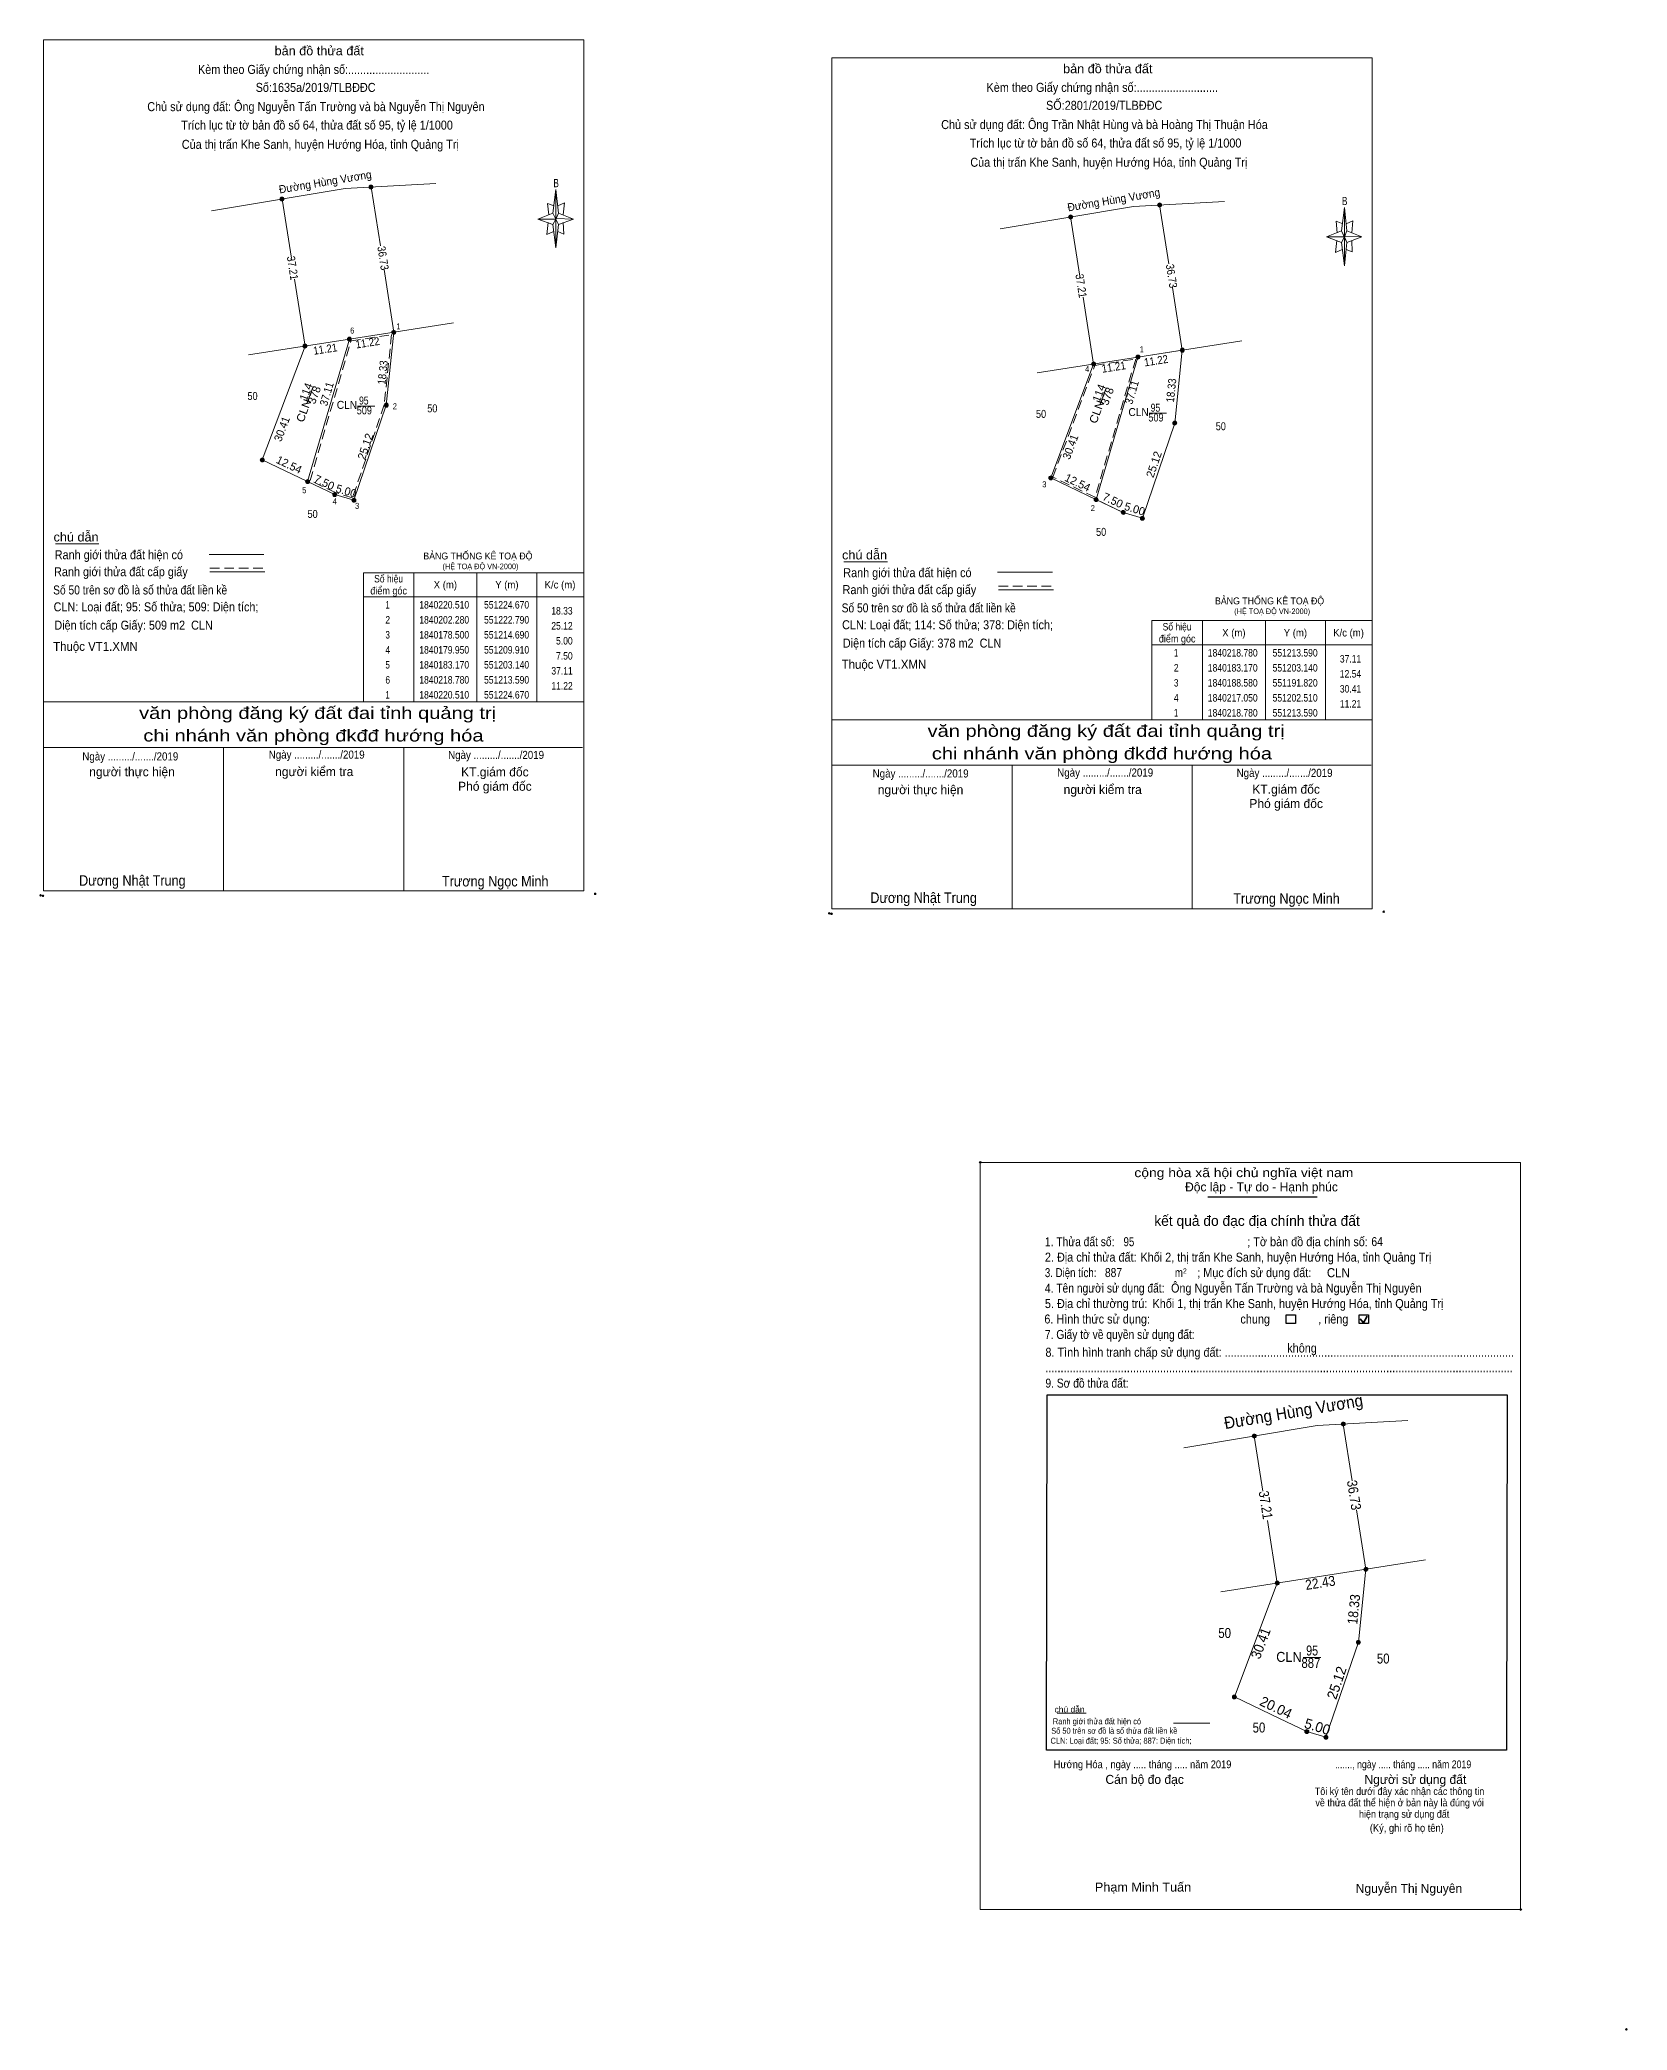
# Model space of a CAD drawing. Header units: metres. Extents: x 550474 to 551273, y 1840050 to 1840552.
# Drawn here: x 550474.2 to 550870.8, y 1840050.1 to 1840547.6 of the extents above; entities that cross this region are included whole.
import ezdxf
from ezdxf.enums import TextEntityAlignment as Align

# ---------------------------------------------------------------- set-up
doc = ezdxf.new("R2010")
doc.units = ezdxf.units.M
doc.header["$LTSCALE"] = 0.8
doc.header["$PDMODE"] = 32
doc.header["$PDSIZE"] = 0.4
doc.linetypes.add('MEDIUM_DASHED', pattern=[4.5, 3, -1.5])
for name, color, linetype, lineweight in [('1', 7, 'MEDIUM_DASHED', 13), ('10', 7, 'Continuous', 13), ('17', 7, 'Continuous', 13), ('2', 7, 'Continuous', 25), ('23', 7, 'Continuous', 13), ('3', 7, 'Continuous', 13), ('5', 7, 'Continuous', 13), ('6', 7, 'Continuous', 13), ('63', 7, 'Continuous', 13)]:
    doc.layers.add(name, color=color, linetype=linetype, lineweight=lineweight)

msp = doc.modelspace()

# ---------------------------------------------------------------- hatches: boundary and pattern name
at = {"layer": '10'}
for points in [[(550778.11, 1840198.64, 1), (550777.11, 1840198.64, 1)], [(550800.35, 1840201.63, 1), (550799.35, 1840201.63, 1)], [(550806.02, 1840165.34, 1), (550805.02, 1840165.34, 1)], [(550783.86, 1840161.88, 1), (550782.86, 1840161.88, 1)], [(550804.14, 1840147.11, 1), (550803.14, 1840147.11, 1)], [(550773.17, 1840133.41, 1), (550772.17, 1840133.41, 1)], [(550791.26, 1840124.78, 1), (550790.26, 1840124.78, 1)], [(550796.04, 1840123.33, 1), (550795.04, 1840123.33, 1)]]:
    msp.add_hatch(color=256, dxfattribs=at).paths.add_polyline_path(points)
at = {"layer": '3'}
for points in [[(550535.23, 1840507.82, 1), (550534.23, 1840507.82, 1)], [(550557.47, 1840510.81, 1), (550556.47, 1840510.81, 1)], [(550732.24, 1840503.34, 1), (550731.24, 1840503.34, 1)], [(550754.48, 1840506.33, 1), (550753.48, 1840506.33, 1)], [(550552.06, 1840472.79, 1), (550551.06, 1840472.79, 1)], [(550563.14, 1840474.52, 1), (550562.14, 1840474.52, 1)], [(550540.98, 1840471.06, 1), (550539.98, 1840471.06, 1)], [(550737.99, 1840466.58, 1), (550736.99, 1840466.58, 1)], [(550749.07, 1840468.31, 1), (550748.07, 1840468.31, 1)], [(550760.15, 1840470.04, 1), (550759.15, 1840470.04, 1)], [(550561.26, 1840456.29, 1), (550560.26, 1840456.29, 1)], [(550758.27, 1840451.81, 1), (550757.27, 1840451.81, 1)], [(550530.29, 1840442.59, 1), (550529.29, 1840442.59, 1)], [(550541.61, 1840437.18, 1), (550540.61, 1840437.18, 1)], [(550727.3, 1840438.11, 1), (550726.3, 1840438.11, 1)], [(550548.38, 1840433.96, 1), (550547.38, 1840433.96, 1)], [(550553.16, 1840432.51, 1), (550552.16, 1840432.51, 1)], [(550738.62, 1840432.7, 1), (550737.62, 1840432.7, 1)], [(550745.39, 1840429.48, 1), (550744.39, 1840429.48, 1)], [(550750.17, 1840428.03, 1), (550749.17, 1840428.03, 1)]]:
    msp.add_hatch(color=256, dxfattribs=at).paths.add_polyline_path(points)

# ---------------------------------------------------------------- linework, layer by layer
at = {"layer": '1'}
msp.add_lwpolyline([(550748.01, 1840467.82), (550737.87, 1840433.26), (550727.3, 1840438.32), (550737.78, 1840466.23)], close=True, dxfattribs=at)
at = {"layer": '10'}
for p, q in [((550772.67, 1840133.41), (550783.36, 1840161.88)), ((550772.67, 1840133.41), (550783.95, 1840128.03)), ((550783.95, 1840128.02), (550790.76, 1840124.78))]:
    msp.add_line(p, q, dxfattribs=at)
msp.add_lwpolyline([(550805.52, 1840165.34), (550803.64, 1840147.11), (550795.54, 1840123.33), (550790.76, 1840124.78)], dxfattribs=at)
for centre in [(550777.61, 1840198.64), (550799.85, 1840201.63), (550805.52, 1840165.34), (550783.36, 1840161.88), (550803.64, 1840147.11), (550772.67, 1840133.41), (550790.76, 1840124.78), (550795.54, 1840123.33)]:
    msp.add_circle(centre, 0.5, dxfattribs=at)
at = {"layer": '17'}
for p, q in [((550478.1, 1840421.6), (550488.96, 1840421.6)), ((550675.11, 1840417.12), (550685.97, 1840417.12)), ((550728.4, 1840129.35), (550735.64, 1840129.35))]:
    msp.add_line(p, q, dxfattribs=at)
at = {"layer": '2'}
for p, q in [((550766.04, 1840258.46), (550793.34, 1840258.46)), ((550725.87, 1840208.95), (550840.81, 1840208.95)), ((550840.81, 1840208.95), (550840.66, 1840120.09))]:
    msp.add_line(p, q, dxfattribs=at)
at = {"layer": '2', "lineweight": 35}
for p, q in [((550804.88, 1840226.94), (550805.82, 1840228.62)), ((550804.12, 1840227.94), (550804.88, 1840226.94))]:
    msp.add_line(p, q, dxfattribs=at)
at = {"layer": '2', "lineweight": 13}
msp.add_lwpolyline([(550709.17, 1840267.03), (550844.18, 1840267.03), (550844.18, 1840080.29), (550709.17, 1840080.29)], close=True, dxfattribs=at)
at = {"layer": '2'}
for points in [[(550785.57, 1840228.94), (550787.89, 1840228.94), (550787.89, 1840226.78), (550785.57, 1840226.78)], [(550803.81, 1840228.94), (550806.13, 1840228.94), (550806.13, 1840226.78), (550803.81, 1840226.78)]]:
    msp.add_lwpolyline(points, close=True, dxfattribs=at)
msp.add_lwpolyline([(550840.66, 1840120.09), (550725.73, 1840120.09), (550725.87, 1840208.95)], dxfattribs=at)
for p in [(550709.17, 1840267.03), (550844.18, 1840080.29)]:
    msp.add_point(p, dxfattribs=at)
at = {"layer": '23'}
for p, q in [((550793.36, 1840201.28), (550760.01, 1840195.69)), ((550777.61, 1840198.64), (550779.77, 1840184.87)), ((550816.03, 1840202.49), (550793.36, 1840201.28)), ((550799.85, 1840201.63), (550802.07, 1840187.45)), ((550779.97, 1840183.59), (550780.01, 1840183.31)), ((550803.2, 1840180.22), (550805.52, 1840165.34)), ((550780.91, 1840177.54), (550783.36, 1840161.88))]:
    msp.add_line(p, q, dxfattribs=at)
msp.add_lwpolyline([(550769.24, 1840159.67), (550794.45, 1840163.61), (550820.42, 1840167.67)], dxfattribs=at)
at = {"layer": '3'}
for p, q in [((550550.48, 1840510.46), (550517.13, 1840504.87)), ((550534.73, 1840507.82), (550537.05, 1840493.04)), ((550573.15, 1840511.67), (550550.48, 1840510.46)), ((550556.97, 1840510.81), (550559.28, 1840496.08)), ((550770.16, 1840507.19), (550747.49, 1840505.98)), ((550747.49, 1840505.98), (550714.14, 1840500.39)), ((550731.74, 1840503.34), (550734.06, 1840488.56)), ((550753.98, 1840506.33), (550756.29, 1840491.6)), ((550537.09, 1840492.77), (550537.13, 1840492.49)), ((550537.87, 1840487.75), (550540.48, 1840471.06)), ((550560.2, 1840490.19), (550562.64, 1840474.52)), ((550734.1, 1840488.29), (550734.14, 1840488.01)), ((550734.88, 1840483.27), (550737.49, 1840466.58)), ((550757.21, 1840485.71), (550759.65, 1840470.04)), ((550551.56, 1840472.79), (550577.54, 1840476.85)), ((550748.57, 1840468.31), (550774.55, 1840472.37)), ((550529.79, 1840442.59), (550540.48, 1840471.06)), ((550726.8, 1840438.11), (550737.49, 1840466.58)), ((550541, 1840456.84), (550542.53, 1840460.93)), ((550739.13, 1840456.52), (550740.66, 1840460.61)), ((550553.56, 1840456.07), (550557.93, 1840456.07)), ((550751.35, 1840454.28), (550755.72, 1840454.28)), ((550567.66, 1840414.41), (550567.66, 1840382.16)), ((550583.41, 1840414.41), (550583.41, 1840382.16)), ((550598.41, 1840414.41), (550598.41, 1840382.16)), ((550555.06, 1840408.41), (550610.11, 1840408.41))]:
    msp.add_line(p, q, dxfattribs=at)
for points in [[(550526.36, 1840468.85), (550551.56, 1840472.79), (550541.11, 1840437.18)], [(550562.64, 1840474.52), (550560.76, 1840456.29), (550552.66, 1840432.51), (550547.88, 1840433.96)], [(550723.37, 1840464.37), (550748.57, 1840468.31), (550738.12, 1840432.7)], [(550759.65, 1840470.04), (550757.77, 1840451.81), (550749.67, 1840428.03), (550744.89, 1840429.48)], [(550529.79, 1840442.59), (550541.07, 1840437.2), (550547.88, 1840433.96)], [(550726.8, 1840438.11), (550738.08, 1840432.72), (550744.89, 1840429.48)]]:
    msp.add_lwpolyline(points, dxfattribs=at)
at = {"layer": '3', "linetype": 'MEDIUM_DASHED'}
msp.add_lwpolyline([(550562.08, 1840473.93), (550560.27, 1840456.4), (550552.34, 1840433.13), (550548.06, 1840434.43), (550541.71, 1840437.45), (550551.95, 1840472.34)], close=True, dxfattribs=at)
at = {"layer": '3'}
for points in [[(550759.65, 1840470.04), (550757.77, 1840451.81), (550749.67, 1840428.03), (550744.89, 1840429.48), (550738.12, 1840432.7), (550748.57, 1840468.31)], [(550555.06, 1840414.41), (550610.11, 1840414.41), (550610.11, 1840382.16), (550555.06, 1840382.16)]]:
    msp.add_lwpolyline(points, close=True, dxfattribs=at)
for centre in [(550534.73, 1840507.82), (550556.97, 1840510.81), (550731.74, 1840503.34), (550753.98, 1840506.33), (550551.56, 1840472.79), (550562.64, 1840474.52), (550540.48, 1840471.06), (550737.49, 1840466.58), (550748.57, 1840468.31), (550759.65, 1840470.04), (550560.76, 1840456.29), (550757.77, 1840451.81), (550529.79, 1840442.59), (550541.11, 1840437.18), (550726.8, 1840438.11), (550547.88, 1840433.96), (550552.66, 1840432.51), (550738.12, 1840432.7), (550744.89, 1840429.48), (550749.67, 1840428.03)]:
    msp.add_circle(centre, 0.5, dxfattribs=at)
at = {"layer": '5'}
for p, q in [((550602.41, 1840504.32), (550603.16, 1840510.17)), ((550602.41, 1840501.47), (550598.66, 1840502.82)), ((550603.76, 1840504.32), (550607.51, 1840502.82)), ((550604.96, 1840501.92), (550605.11, 1840499.07)), ((550799.42, 1840499.84), (550800.17, 1840505.69)), ((550603.76, 1840501.47), (550603.16, 1840495.62)), ((550605.11, 1840499.07), (550603.61, 1840499.67)), ((550799.42, 1840496.99), (550795.67, 1840498.34)), ((550800.77, 1840496.99), (550800.17, 1840491.14)), ((550800.77, 1840499.84), (550804.52, 1840498.34)), ((550801.97, 1840497.44), (550802.12, 1840494.59)), ((550802.12, 1840494.59), (550800.62, 1840495.19)), ((550475.11, 1840382.16), (550610.11, 1840382.16)), ((550672.12, 1840377.68), (550807.12, 1840377.68)), ((550475.11, 1840370.76), (550609.81, 1840370.76)), ((550475.11, 1840370.76), (550609.81, 1840370.76)), ((550475.11, 1840370.76), (550609.81, 1840370.76)), ((550520.11, 1840334.91), (550520.11, 1840370.76)), ((550565.11, 1840334.91), (550565.11, 1840370.76)), ((550672.12, 1840366.28), (550806.82, 1840366.28)), ((550672.12, 1840366.28), (550806.82, 1840366.28)), ((550672.12, 1840366.28), (550806.82, 1840366.28)), ((550717.12, 1840330.43), (550717.12, 1840366.28)), ((550762.12, 1840330.43), (550762.12, 1840366.28))]:
    msp.add_line(p, q, dxfattribs=at)
for points in [[(550475.11, 1840547.61), (550610.11, 1840547.61), (550610.11, 1840334.91), (550475.11, 1840334.91)], [(550672.12, 1840543.13), (550807.12, 1840543.13), (550807.12, 1840330.43), (550672.12, 1840330.43)], [(550603.16, 1840510.17), (550603.76, 1840504.32), (550603.16, 1840502.82)], [(550603.16, 1840502.82), (550598.66, 1840502.82), (550602.41, 1840504.32), (550603.76, 1840501.47), (550607.51, 1840502.82), (550603.16, 1840502.97)], [(550603.16, 1840502.82), (550603.16, 1840495.62), (550602.41, 1840501.47)], [(550800.17, 1840505.69), (550800.77, 1840499.84), (550800.17, 1840498.34)], [(550800.17, 1840498.34), (550795.67, 1840498.34), (550799.42, 1840499.84), (550800.77, 1840496.99), (550804.52, 1840498.34), (550800.17, 1840498.49)], [(550800.17, 1840498.34), (550800.17, 1840491.14), (550799.42, 1840496.99)]]:
    msp.add_lwpolyline(points, close=True, dxfattribs=at)
for points in [[(550603.61, 1840506.12), (550605.26, 1840506.87), (550604.96, 1840503.87)], [(550603.16, 1840502.82), (550602.41, 1840504.32), (550598.66, 1840502.82)], [(550601.21, 1840501.92), (550600.91, 1840498.92), (550602.56, 1840499.67)], [(550602.71, 1840506.12), (550601.06, 1840506.72), (550601.36, 1840503.87)], [(550603.16, 1840502.82), (550603.76, 1840501.47), (550607.51, 1840502.82)], [(550799.72, 1840501.64), (550798.07, 1840502.24), (550798.37, 1840499.39)], [(550800.62, 1840501.64), (550802.27, 1840502.39), (550801.97, 1840499.39)], [(550800.17, 1840498.34), (550799.42, 1840499.84), (550795.67, 1840498.34)], [(550798.22, 1840497.44), (550797.92, 1840494.44), (550799.57, 1840495.19)], [(550800.17, 1840498.34), (550800.77, 1840496.99), (550804.52, 1840498.34)], [(550610.11, 1840334.91), (550475.11, 1840334.91), (550475.11, 1840370.76)], [(550807.12, 1840330.43), (550672.12, 1840330.43), (550672.12, 1840366.28)]]:
    msp.add_lwpolyline(points, dxfattribs=at)
for p in [(550474.4, 1840333.76), (550475, 1840333.65), (550671.41, 1840329.28), (550672.01, 1840329.17), (550870.6, 1840050.33)]:
    msp.add_point(p, dxfattribs=at)
at = {"layer": '6'}
for p, q in [((550516.5, 1840418.99), (550530.2, 1840418.99)), ((550516.7, 1840414.6), (550530.42, 1840414.6)), ((550713.51, 1840414.51), (550727.21, 1840414.51)), ((550713.71, 1840410.12), (550727.43, 1840410.12)), ((550757.42, 1840126.89), (550766.56, 1840126.89))]:
    msp.add_line(p, q, dxfattribs=at)
at = {"layer": '6', "linetype": 'MEDIUM_DASHED'}
for p, q in [((550516.7, 1840415.52), (550530.5, 1840415.52)), ((550713.71, 1840411.04), (550727.51, 1840411.04))]:
    msp.add_line(p, q, dxfattribs=at)
at = {"layer": '6'}
for p in [(550612.95, 1840334.16), (550809.96, 1840329.68)]:
    msp.add_point(p, dxfattribs=at)
at = {"layer": '63'}
for p, q in [((550764.67, 1840402.43), (550764.67, 1840377.68)), ((550780.42, 1840402.43), (550780.42, 1840377.68)), ((550795.42, 1840402.43), (550795.42, 1840377.68)), ((550752.07, 1840396.43), (550807.12, 1840396.43)), ((550789.86, 1840143.27), (550794.23, 1840143.27))]:
    msp.add_line(p, q, dxfattribs=at)
msp.add_lwpolyline([(550752.07, 1840402.43), (550807.12, 1840402.43), (550807.12, 1840377.68), (550752.07, 1840377.68)], close=True, dxfattribs=at)

# ---------------------------------------------------------------- texts
at = {"layer": '1'}
for s, height, width, p in [('BẢNG THỐNG KÊ TOẠ ĐỘ ', 1.725, 0.95, (550570.02, 1840417.73)), ('(HỆ TOẠ ĐỘ VN-2000)', 1.395, 0.9, (550574.82, 1840415.3)), ('BẢNG THỐNG KÊ TOẠ ĐỘ ', 1.725, 0.95, (550767.82, 1840406.51)), ('(HỆ TOẠ ĐỘ VN-2000)', 1.395, 0.9, (550772.62, 1840404.08))]:
    msp.add_text(s, height=height, dxfattribs=dict(at, width=width)).set_placement(p)
for s, width, p in [('CLN', 0.95, (550786.295, 1840142.18)), ('95', 0.8, (550792.08, 1840143.78)), ('887', 0.85, (550791.78, 1840140.67))]:
    msp.add_text(s, height=2.5, dxfattribs=dict(at, width=width)).set_placement(p, align=Align.CENTER)
at = {"layer": '10'}
for s, rotation, width, p in [('37.21', 278.89, 0.85, (550779.2689, 1840181.2032)), ('36.73', 278.88, 0.9, (550801.34, 1840183.678))]:
    msp.add_text(s, height=2.5, rotation=rotation, dxfattribs=dict(at, width=width)).set_placement(p, align=Align.CENTER)
at = {"layer": '2'}
for s, height, width, p in [('cộng hòa xã hội chủ nghĩa việt nam', 2.253, 1.15, (550747.67, 1840263.34)), ('1. Thửa đất số:', 2.253, 0.85, (550725.32, 1840246.08)), ('95', 2.25, 0.8, (550744.97, 1840246.08)), ('; Tờ bản đồ địa chính số:', 2.253, 0.9, (550775.88, 1840246.08)), ('64', 2.25, 0.85, (550806.9, 1840246.11)), ('2. Địa chỉ thửa đất:', 2.253, 0.9, (550725.32, 1840242.22)), ('Khối 2, thị trấn Khe Sanh, huyện Hướng Hóa, tỉnh Quảng Trị', 2.25, 0.9, (550749.2, 1840242.22)), ('3. Diện tích:', 2.253, 0.8, (550725.32, 1840238.35)), ('887', 2.25, 0.85, (550740.32, 1840238.37)), ('m', 2.253, 0.8, (550757.8, 1840238.35)), ('2', 1.288, 0.8, (550759.82, 1840239.26)), ('; Mục đích sử dụng đất:', 2.253, 0.9, (550763.38, 1840238.35)), (' CLN', 2.25, 0.95, (550794.98, 1840238.34)), ('4. Tên người sử dụng đất:', 2.253, 0.85, (550725.32, 1840234.49)), ('Ông Nguyễn Tấn Trường và bà Nguyễn Thị Nguyên', 2.25, 0.9, (550756.83, 1840234.5)), ('6. Hình thức sử dụng:', 2.253, 0.9, (550725.18, 1840226.76)), ('5. Địa chỉ thường trú:', 2.253, 0.9, (550725.32, 1840230.62)), ('Khối 1, thị trấn Khe Sanh, huyện Hướng Hóa, tỉnh Quảng Trị', 2.25, 0.9, (550752.21, 1840230.62)), ('chung                , riêng', 2.253, 0.9, (550774.16, 1840226.76)), ('7. Giấy tờ về quyền sử dụng đất:', 2.253, 0.85, (550725.32, 1840222.9)), ('8. Tình hình tranh chấp sử dụng đất: ................................................................................................', 2.253, 0.9, (550725.45, 1840218.45)), ('không', 2.254, 0.9, (550785.87, 1840219.51)), ('...........................................................................................................................................................', 2.253, 0.9, (550725.45, 1840214.59)), ('9. Sơ đồ thửa đất:', 2.253, 0.85, (550725.45, 1840210.73)), ('Hướng Hóa , ngày ..... tháng ..... năm 2019', 1.93, 0.9, (550727.52, 1840115.62)), ('......., ngày ..... tháng ..... năm 2019', 1.93, 0.85, (550797.82, 1840115.62)), ('(Ký, ghi rõ họ tên)', 1.932, 0.9, (550806.5, 1840099.72)), ('Phạm Minh Tuấn', 2.25, 1.05, (550737.8, 1840084.78))]:
    msp.add_text(s, height=height, dxfattribs=dict(at, width=width)).set_placement(p)
for s, height, p in [('Độc lập - Tự do - Hạnh phúc', 2.253, (550760.34, 1840259.78)), ('Cán bộ đo đạc', 2.254, (550740.44, 1840111.68)), ('Người sử dụng đất', 2.253, (550805.16, 1840111.68)), ('Nguyễn Thị Nguyên', 2.25, (550802.98, 1840084.45))]:
    msp.add_text(s, height=height, dxfattribs=at).set_placement(p)
for s, height, p in [('kết quả đo đạc địa chính thửa đất', 2.576, (550778.315, 1840251.16)), ('.', 0.644, (550844.1686, 1840079.95))]:
    msp.add_text(s, height=height, dxfattribs=at).set_placement(p, align=Align.CENTER)
at = {"layer": '2', "width": 0.9}
for s, p in [('Tôi ký tên dưới đây xác nhận các thông tin', (550813.92, 1840108.92)), ('về thửa đất thể hiện ở bản này là đúng vói', (550813.95, 1840106.08)), ('hiện trạng sử dụng đất', (550815.07, 1840103.23))]:
    msp.add_text(s, height=1.862, dxfattribs=at).set_placement(p, align=Align.CENTER)
at = {"layer": '3'}
for s, rotation, width, p in [('Đường Hùng Vương', 9.515, 0.95, (550545.6697, 1840511.1284)), ('Đường Hùng Vương', 9.515, 0.95, (550742.6797, 1840506.6484)), ('37.21', 278.89, 0.9, (550536.386, 1840490.4245)), ('36.73', 278.88, 0.9, (550558.9841, 1840492.8994)), ('37.21', 278.89, 0.9, (550733.396, 1840485.9445)), ('36.73', 278.88, 0.9, (550755.9941, 1840488.4194)), ('11.22', 8.874, 0.9, (550556.2407, 1840470.9116)), ('18.33', 84.112, 0.9, (550560.8529, 1840464.3574)), ('11.22', 8.874, 0.9, (550753.2507, 1840466.4316)), ('37.11', 73.645, 0.9, (550747.9896, 1840459.2234)), ('18.33', 84.112, 0.9, (550757.8629, 1840459.8774)), ('CLN', 69.518, 1.1, (550541.0697, 1840454.5801)), ('37.11', 73.645, 0.9, (550546.8296, 1840458.8234)), ('CLN', 69.518, 1.1, (550739.1997, 1840454.2601))]:
    msp.add_text(s, height=2, rotation=rotation, dxfattribs=dict(at, width=width)).set_placement(p, align=Align.CENTER)
for s, height, width, p in [(' 6', 1.5, 0.9, (550552.77, 1840474.19)), (' 1', 1.5, 0.9, (550564.32, 1840475.22)), (' 1', 1.5, 0.9, (550750.03, 1840469.51)), (' 4', 1.5, 0.95, (550736.4, 1840464.56)), (' 2', 1.5, 0.9, (550563.42, 1840455.26)), (' 3', 1.5, 0.95, (550725.72, 1840435.77)), (' 5', 1.5, 0.9, (550540.79, 1840434.29)), (' 4', 1.5, 0.95, (550548.41, 1840431.49)), (' 3', 1.5, 0.95, (550554.01, 1840430.37)), (' 2', 1.5, 0.9, (550737.82, 1840429.84)), ('18.33', 1.875, 0.85, (550607.32, 1840403.96)), ('25.12', 1.875, 0.85, (550607.33, 1840400.2)), ('5.00', 1.875, 0.85, (550607.33, 1840396.46)), ('7.50', 1.875, 0.85, (550607.33, 1840392.7)), ('37.11', 1.875, 0.85, (550607.34, 1840388.96)), ('11.22', 1.87, 0.85, (550607.34, 1840385.2))]:
    msp.add_text(s, height=height, dxfattribs=dict(at, width=width)).set_placement(p, align=Align.RIGHT)
for s, height, width, p in [('50', 2, 0.85, (550527.35, 1840457.59)), ('CLN', 2, 0.95, (550550.945, 1840455.36)), ('95', 2, 0.8, (550555.15, 1840456.45)), ('509', 2, 0.85, (550555.28, 1840454)), ('50', 2, 0.85, (550572.26, 1840454.5)), ('50', 2, 0.85, (550724.36, 1840453.11)), ('CLN', 2, 0.95, (550748.735, 1840453.57)), ('509', 2, 0.85, (550753.07, 1840452.21)), ('95', 2, 0.8, (550752.94, 1840454.66)), ('50', 2, 0.85, (550769.27, 1840450.02)), ('50', 2, 0.85, (550542.36, 1840428.1)), ('50', 2, 0.85, (550739.37, 1840423.62)), ('Số hiệu', 1.875, 0.85, (550561.345, 1840411.98)), ('X (m)', 1.875, 0.95, (550575.525, 1840410.48)), ('Y (m)', 1.875, 0.95, (550590.895, 1840410.48)), ('K/c (m)', 1.875, 0.95, (550604.175, 1840410.48)), ('điểm góc', 1.875, 0.9, (550561.355, 1840408.98)), ('1840220.510', 1.875, 0.85, (550575.24, 1840405.46)), ('551224.670', 1.875, 0.85, (550590.825, 1840405.46)), (' 2', 1.875, 0.85, (550560.83, 1840401.7)), (' 1', 1.875, 0.75, (550560.82, 1840405.46)), ('1840202.280', 1.875, 0.85, (550575.24, 1840401.7)), ('551222.790', 1.875, 0.85, (550590.825, 1840401.7)), (' 3', 1.875, 0.8, (550560.83, 1840397.96)), ('1840178.500', 1.875, 0.85, (550575.24, 1840397.96)), ('551214.690', 1.875, 0.85, (550590.825, 1840397.96)), (' 4', 1.875, 0.85, (550560.835, 1840394.2)), ('1840179.950', 1.875, 0.85, (550575.24, 1840394.2)), ('551209.910', 1.875, 0.85, (550590.825, 1840394.2)), (' 5', 1.875, 0.8, (550560.825, 1840390.46)), (' 6', 1.875, 0.85, (550560.83, 1840386.7)), ('1840183.170', 1.875, 0.85, (550575.24, 1840390.46)), ('1840218.780', 1.875, 0.85, (550575.24, 1840386.7)), ('551203.140', 1.875, 0.85, (550590.825, 1840390.46)), ('551213.590', 1.875, 0.85, (550590.825, 1840386.7)), (' 1', 1.875, 0.75, (550560.82, 1840382.96)), ('1840220.510', 1.875, 0.85, (550575.24, 1840382.96)), ('551224.670', 1.875, 0.85, (550590.825, 1840382.96))]:
    msp.add_text(s, height=height, dxfattribs=dict(at, width=width)).set_placement(p, align=Align.CENTER)
for s, rotation, p in [('114', 69.518, (550541.6431, 1840459.2901)), ('378', 69.518, (550543.7119, 1840458.5001)), ('114', 69.518, (550739.7731, 1840458.9701)), ('378', 69.518, (550741.8419, 1840458.1801)), ('25.12', 71.19, (550556.4949, 1840445.6576)), ('25.12', 71.19, (550753.5049, 1840441.1776)), ('7.50', 334.563, (550544.8505, 1840436.0897)), ('5.00', 343.125, (550550.4547, 1840433.8884)), ('7.50', 334.563, (550741.8605, 1840431.6097)), ('5.00', 343.125, (550747.4647, 1840429.4084))]:
    msp.add_text(s, height=2, rotation=rotation, dxfattribs=at).set_placement(p, align=Align.CENTER)
at = {"layer": '5'}
for s, height, width, p in [('bản đồ thửa đất', 2.25, 1.05, (550544.015, 1840543.74)), ('bản đồ thửa đất', 2.25, 1.05, (550741.025, 1840539.26)), ('Kèm theo Giấy chứng nhận số:...........................', 2.25, 0.9, (550542.63, 1840539.08)), ('Số:1635a/2019/TLBĐĐC', 2.25, 0.9, (550543.11, 1840534.59)), ('Kèm theo Giấy chứng nhận số:...........................', 2.25, 0.9, (550739.64, 1840534.6)), ('Chủ sử dụng đất: Ông Nguyễn Tấn Trường và bà Nguyễn Thị Nguyên', 2.25, 0.9, (550543.185, 1840529.78)), ('SỐ:2801/2019/TLBĐĐC', 2.25, 0.9, (550740.125, 1840530.11)), ('Trích lục từ tờ bản đồ số 64, thửa đất số 95, tỷ lệ 1/1000 ', 2.25, 0.9, (550543.84, 1840525.17)), ('Chủ sử dụng đất: Ông Trần Nhật Hùng và bà Hoàng Thị Thuận Hóa', 2.25, 0.9, (550740.2, 1840525.3)), ('Của thị trấn Khe Sanh, huyện Hướng Hóa, tỉnh Quảng Trị', 2.25, 0.9, (550544.285, 1840520.36)), ('Trích lục từ tờ bản đồ số 64, thửa đất số 95, tỷ lệ 1/1000 ', 2.25, 0.9, (550740.85, 1840520.69)), ('Của thị trấn Khe Sanh, huyện Hướng Hóa, tỉnh Quảng Trị', 2.25, 0.9, (550741.295, 1840515.88)), ('B', 2.066, 0.75, (550603.205, 1840510.77)), ('B', 2.066, 0.75, (550800.215, 1840506.29)), ('văn phòng đăng ký đất đai tỉnh quảng trị', 3, 1.25, (550543.605, 1840377.87)), ('chi nhánh văn phòng đkđđ hướng hóa', 3, 1.25, (550542.565, 1840372.23)), ('văn phòng đăng ký đất đai tỉnh quảng trị', 3, 1.25, (550740.61, 1840373.39)), ('Ngày ........./......./2019', 2.025, 0.9, (550496.805, 1840367.49)), ('Ngày ........./......./2019', 2.025, 0.9, (550543.375, 1840367.94)), ('Ngày ........./......./2019', 2.025, 0.9, (550588.195, 1840367.86)), ('chi nhánh văn phòng đkđđ hướng hóa', 3, 1.25, (550739.57, 1840367.75)), ('Ngày ........./......./2019', 2.025, 0.9, (550694.265, 1840363.23)), ('Ngày ........./......./2019', 2.025, 0.9, (550740.385, 1840363.46)), ('Ngày ........./......./2019', 2.025, 0.9, (550785.205, 1840363.38)), ('Dương Nhật Trung', 2.62, 0.9, (550497.315, 1840336.19)), ('Trương Ngọc Minh', 2.62, 0.9, (550587.98, 1840336)), ('Dương Nhật Trung', 2.62, 0.9, (550695.015, 1840331.87)), ('Trương Ngọc Minh', 2.62, 0.9, (550785.68, 1840331.68))]:
    msp.add_text(s, height=height, dxfattribs=dict(at, width=width)).set_placement(p, align=Align.CENTER)
for s, p in [('người thực hiện', (550497.24, 1840363.54)), ('người kiểm tra', (550542.76, 1840363.58)), ('KT.giám đốc', (550587.89, 1840363.5)), ('Phó giám đốc', (550587.895, 1840359.91)), ('người thực hiện', (550694.245, 1840359.06)), ('người kiểm tra', (550739.77, 1840359.1)), ('Phó giám đốc', (550785.595, 1840355.59)), ('KT.giám đốc', (550785.59, 1840359.18))]:
    msp.add_text(s, height=2.25, dxfattribs=at).set_placement(p, align=Align.CENTER)
at = {"layer": '6'}
for s, height, width, p in [('chú dẫn', 2.25, 1.05, (550477.63, 1840422.22)), ('Ranh giới thửa đất hiện có ', 2.25, 0.9, (550477.93, 1840417.78)), ('chú dẫn', 2.25, 1.05, (550674.64, 1840417.74)), ('Ranh giới thửa đất cấp giấy', 2.25, 0.9, (550477.76, 1840413.54)), ('Ranh giới thửa đất hiện có ', 2.25, 0.9, (550674.94, 1840413.3)), ('Số 50 trên sơ đồ là số thửa đất liền kề', 2.25, 0.85, (550477.53, 1840408.98)), ('Ranh giới thửa đất cấp giấy', 2.25, 0.9, (550674.77, 1840409.06)), ('CLN: Loại đất; 95: Số thửa; 509: Diện tích;', 2.25, 0.9, (550477.64, 1840404.76)), ('Diện tích cấp Giấy: 509 m2  CLN', 2.25, 0.9, (550477.83, 1840400.18)), ('Số 50 trên sơ đồ là số thửa đất liền kề', 2.25, 0.85, (550674.54, 1840404.5)), ('CLN: Loại đất; 114: Số thửa; 378: Diện tích;', 2.25, 0.9, (550674.65, 1840400.28)), ('Diện tích cấp Giấy: 378 m2  CLN', 2.25, 0.9, (550674.84, 1840395.7)), ('Thuộc VT1.XMN', 2.25, 0.95, (550477.53, 1840394.88)), ('Thuộc VT1.XMN', 2.25, 0.95, (550674.54, 1840390.4)), ('chú dẫn', 1.5, 1.05, (550727.73, 1840129.55)), ('Số 50 trên sơ đồ là số thửa đất liền kề', 1.5, 0.85, (550726.9, 1840124.21)), ('Ranh giới thửa đất hiện có ', 1.5, 0.9, (550727.29, 1840126.58)), ('CLN: Loại đất; 95: Số thửa; 887: Diện tích;', 1.5, 0.9, (550726.72, 1840121.74))]:
    msp.add_text(s, height=height, dxfattribs=dict(at, width=width)).set_placement(p)
at = {"layer": '63'}
for s, height, rotation, width, p in [('11.21', 2, 8.874, 0.9, (550545.6557, 1840469.3253)), ('11.21', 2, 8.874, 0.9, (550742.6657, 1840464.8453)), ('30.41', 2, 69.42, 0.95, (550535.6146, 1840449.9885)), ('30.41', 2, 69.42, 0.95, (550732.6246, 1840445.5085)), ('Đường Hùng Vương', 3, 9.515, 0.95, (550787.677, 1840203.263)), ('22.43', 2.5, 8.874, 0.9, (550794.3122, 1840160.7296)), ('18.33', 2.5, 84.112, 0.9, (550803.7387, 1840155.2018)), ('30.41', 2.5, 69.42, 0.95, (550780.4114, 1840146.3956))]:
    msp.add_text(s, height=height, rotation=rotation, dxfattribs=dict(at, width=width)).set_placement(p, align=Align.CENTER)
for s, height, rotation, p in [('12.54', 2, 334.456, (550536.0538, 1840440.5105)), ('12.54', 2, 334.456, (550733.0638, 1840436.0305)), ('25.12', 2.5, 71.19, (550799.407, 1840136.567)), ('20.04', 2.5, 334.496, (550782.5218, 1840129.6716)), ('5.00', 2.5, 343.125, (550793.0471, 1840124.8126))]:
    msp.add_text(s, height=height, rotation=rotation, dxfattribs=at).set_placement(p, align=Align.CENTER)
for s, height, width, p in [('điểm góc', 1.875, 0.9, (550758.365, 1840396.98)), ('Số hiệu', 1.875, 0.85, (550758.355, 1840399.98)), ('X (m)', 1.875, 0.95, (550772.535, 1840398.48)), ('Y (m)', 1.875, 0.95, (550787.905, 1840398.48)), ('K/c (m)', 1.875, 0.95, (550801.185, 1840398.48)), (' 1', 1.875, 0.75, (550757.83, 1840393.46)), ('1840218.780', 1.875, 0.85, (550772.25, 1840393.46)), ('551213.590', 1.875, 0.85, (550787.835, 1840393.46)), (' 3', 1.875, 0.8, (550757.84, 1840385.96)), (' 2', 1.875, 0.85, (550757.84, 1840389.71)), ('1840183.170', 1.875, 0.85, (550772.25, 1840389.71)), ('1840188.580', 1.875, 0.85, (550772.25, 1840385.96)), ('551203.140', 1.875, 0.85, (550787.835, 1840389.71)), ('551191.820', 1.875, 0.85, (550787.835, 1840385.96)), (' 4', 1.875, 0.85, (550757.845, 1840382.21)), ('1840217.050', 1.875, 0.85, (550772.25, 1840382.21)), ('551202.510', 1.875, 0.85, (550787.835, 1840382.21)), (' 1', 1.875, 0.75, (550757.83, 1840378.46)), ('1840218.780', 1.875, 0.85, (550772.25, 1840378.46)), ('551213.590', 1.875, 0.85, (550787.835, 1840378.46)), ('50', 2.5, 0.85, (550770.235, 1840148.16)), ('50', 2.5, 0.85, (550809.845, 1840141.77)), ('50', 2.5, 0.85, (550778.805, 1840124.53))]:
    msp.add_text(s, height=height, dxfattribs=dict(at, width=width)).set_placement(p, align=Align.CENTER)
at = {"layer": '63', "width": 0.85}
for s, height, p in [('37.11', 1.875, (550804.35, 1840391.96)), ('12.54', 1.87, (550804.33, 1840388.21)), ('30.41', 1.875, (550804.35, 1840384.46)), ('11.21', 1.875, (550804.35, 1840380.71))]:
    msp.add_text(s, height=height, dxfattribs=at).set_placement(p, align=Align.RIGHT)

doc.saveas('drawing.dxf')
